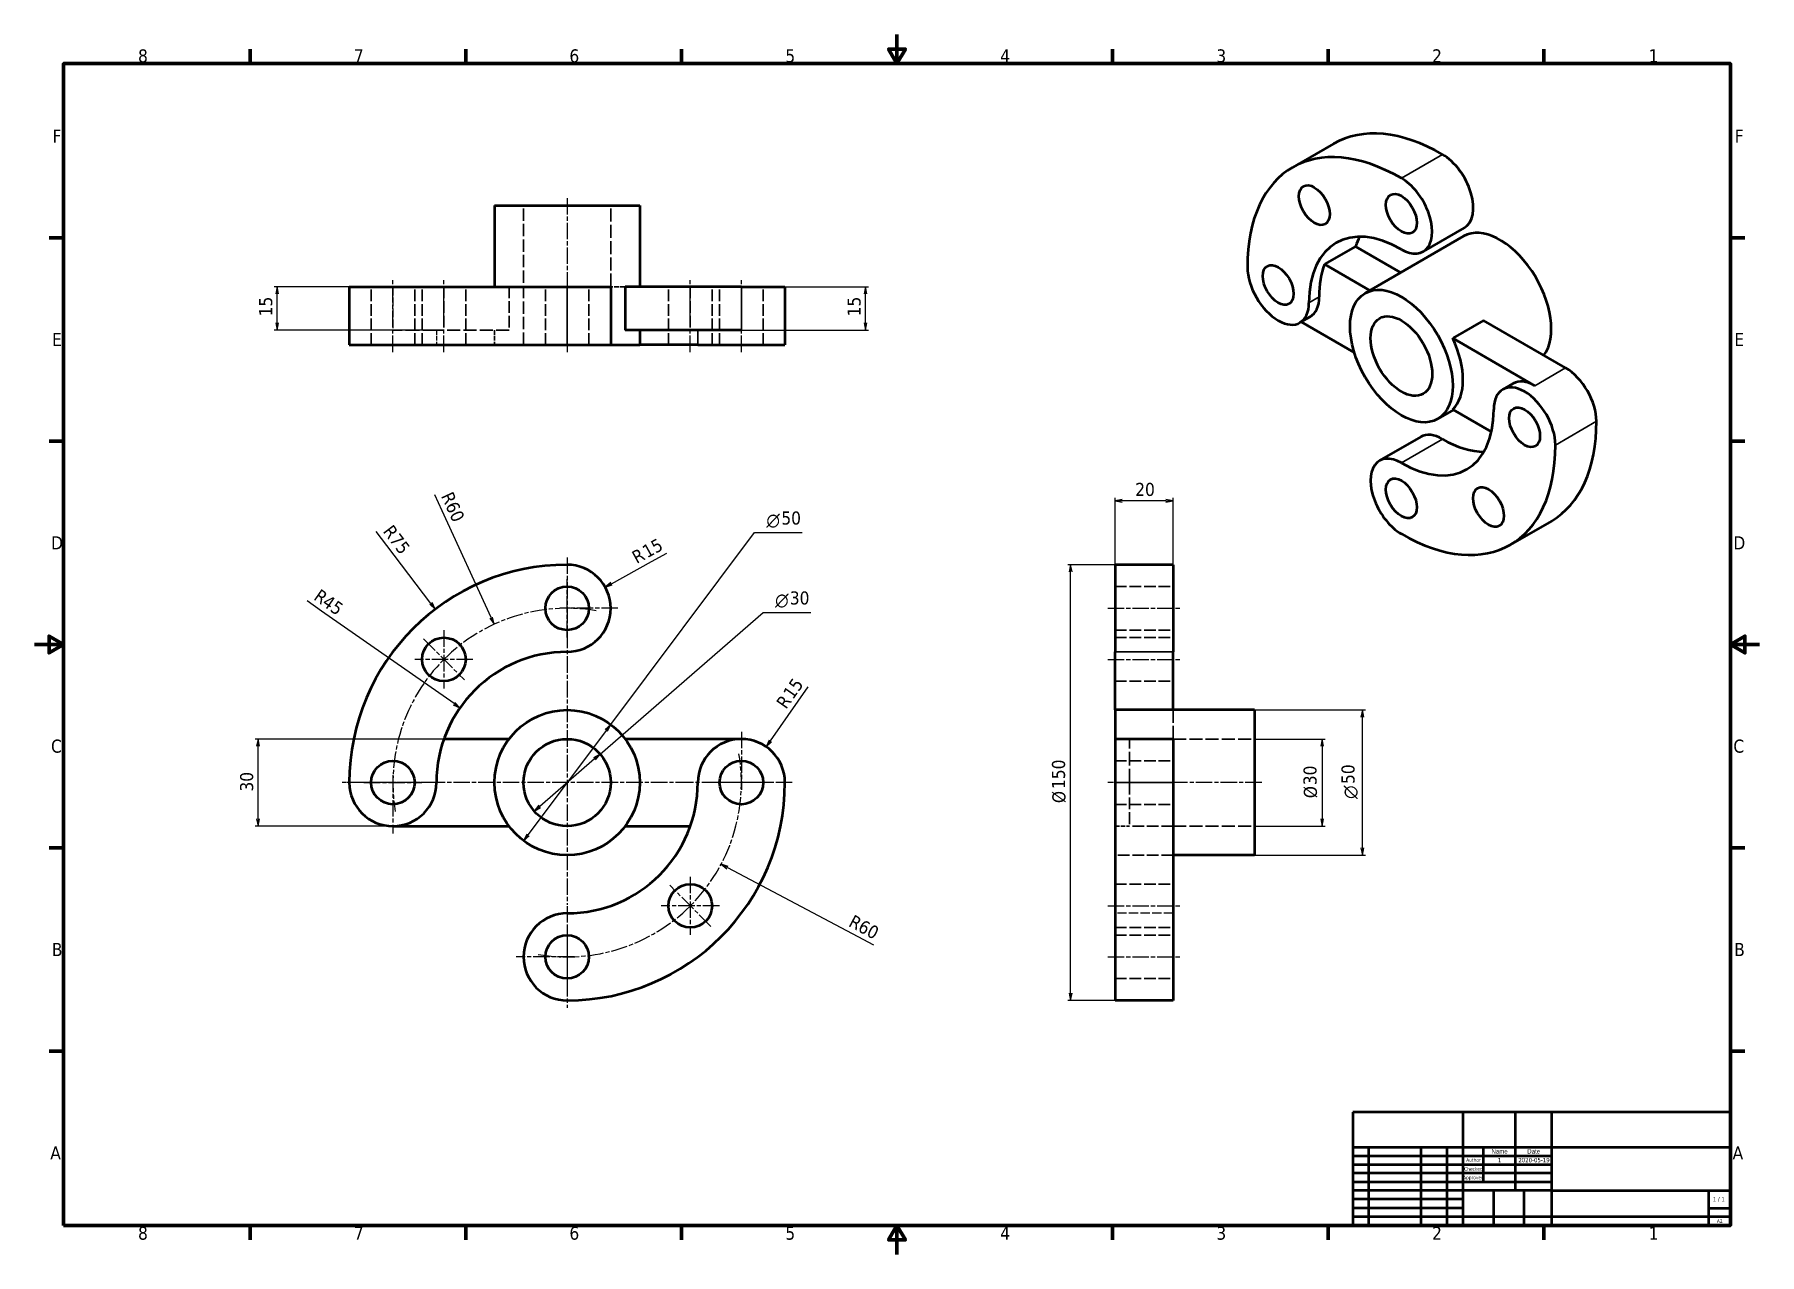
# Model space of a CAD drawing. Header units: millimetres. Extents: x 0 to 594, y 0 to 420.
import ezdxf
from ezdxf.enums import TextEntityAlignment as Align

# ---------------------------------------------------------------- set-up
doc = ezdxf.new("R2010")
doc.units = ezdxf.units.MM
doc.linetypes.add('CHAIN', pattern=[0.3543, 0.2362, -0.0295, 0.0591, -0.0295])
doc.linetypes.add('DASHED', pattern=[0.2068, 0.1655, -0.0413])
for name, color, linetype, lineweight in [('Border (ISO)', 7, 'Continuous', 70), ('Center Mark (ISO)', 7, 'Continuous', 25), ('Centerline (ISO)', 7, 'Continuous', 25), ('Dimension (ISO)', 7, 'Continuous', 25), ('Hidden (ISO)', 7, 'DASHED', 35), ('Hidden Narrow (ISO)', 7, 'DASHED', 25), ('Title (ISO)', 7, 'Continuous', 50), ('Visible (ISO)', 7, 'Continuous', 50), ('Visible Narrow (ISO)', 7, 'Continuous', 35)]:
    doc.layers.add(name, color=color, linetype=linetype, lineweight=lineweight)
doc.styles.add('Note Text (JIS)', font='tahoma.ttf')
doc.styles.add('Text Style12', font='AIGDT___.TTF')
doc.styles.add('Text Style38', font='tahoma.ttf')
doc.styles.add('Text Style39', font='tahoma.ttf')
doc.styles.add('Text Style41', font='tahoma.ttf')

# ---------------------------------------------------------------- blocks, each defined once
blk = doc.blocks.new('Borders Default Border')
at = {"layer": 'Border (ISO)'}
for p, q in [((74.25, 410), (74.25, 414.9)), ((148.5, 410), (148.5, 414.9)), ((222.75, 410), (222.75, 414.9)), ((371.25, 410), (371.25, 414.9)), ((445.5, 410), (445.5, 414.9)), ((519.75, 410), (519.75, 414.9)), ((10, 350), (5.1, 350)), ((584, 350), (588.9, 350)), ((10, 280), (5.1, 280)), ((584, 280), (588.9, 280)), ((10, 140), (5.1, 140)), ((584, 140), (588.9, 140)), ((10, 70), (5.1, 70)), ((584, 70), (588.9, 70)), ((74.25, 10), (74.25, 5.1)), ((148.5, 10), (148.5, 5.1)), ((222.75, 10), (222.75, 5.1)), ((371.25, 10), (371.25, 5.1)), ((445.5, 10), (445.5, 5.1)), ((519.75, 10), (519.75, 5.1))]:
    blk.add_line(p, q, dxfattribs=at)
at = {"layer": 'Border (ISO)', "flags": 128}
for points in [[(297, 420), (297, 410), (294.11, 415), (299.89, 415), (297, 410)], [(10, 10), (10, 410), (584, 410), (584, 10), (10, 10)], [(0, 210), (10, 210), (5, 212.89), (5, 207.11), (10, 210)], [(594, 210), (584, 210), (589, 212.89), (589, 207.11), (584, 210)], [(297, 0), (297, 10), (294.11, 5), (299.89, 5), (297, 10)]]:
    blk.add_lwpolyline(points, dxfattribs=at)
at = {"layer": 'Border (ISO)', "char_height": 4.5, "attachment_point": 7, "style": 'Note Text (JIS)'}
for s, insert in [('8', (35.66, 410.3)), ('7', (109.98, 410.4)), ('6', (184.19, 410.31)), ('5', (258.56, 410.31)), ('4', (332.56, 410.4)), ('3', (406.97, 410.31)), ('2', (481.26, 410.4)), ('1', (555.86, 410.4)), ('F', (6.19, 382.75)), ('F', (585.49, 382.75)), ('E', (6.06, 312.75)), ('E', (585.36, 312.75)), ('D', (5.7, 242.75)), ('D', (585, 242.75)), ('C', (5.69, 172.67)), ('C', (584.99, 172.67)), ('B', (5.98, 102.75)), ('B', (585.28, 102.75)), ('A', (5.44, 32.75)), ('A', (584.74, 32.75)), ('8', (35.66, 5)), ('7', (109.98, 5.1)), ('6', (184.19, 5.01)), ('5', (258.56, 5.01)), ('4', (332.56, 5.1)), ('3', (406.97, 5.01)), ('2', (481.26, 5.1)), ('1', (555.86, 5.1))]:
    blk.add_mtext(s, dxfattribs=dict(at, insert=insert))
blk = doc.blocks.new('Title Blocks JIS')
at = {"layer": 'Title (ISO)'}
for p, q in [((230, 139), (100, 139)), ((100, 139), (100, 100)), ((138, 100), (138, 139)), ((156, 127), (156, 139)), ((168.5, 100), (168.5, 139)), ((230, 100), (230, 139)), ((100, 127), (230, 127)), ((105.5, 100), (105.5, 127)), ((123.5, 100), (123.5, 127)), ((132.5, 100), (132.5, 127)), ((145, 115), (145, 127)), ((156, 112), (156, 127)), ((100, 124), (168.5, 124)), ((100, 121), (168.5, 121)), ((168.5, 118), (100, 118)), ((100, 115), (168.5, 115)), ((138, 112), (100, 112)), ((138, 109), (100, 109)), ((168.5, 112), (138, 112)), ((148.5, 100), (148.5, 112)), ((159, 100), (159, 112)), ((168.5, 112), (230, 112)), ((222.5, 100), (222.5, 112)), ((138, 106), (100, 106)), ((230, 103), (100, 103)), ((222.5, 106), (230, 106)), ((100, 100), (230, 100))]:
    blk.add_line(p, q, dxfattribs=at)
for s, height, style, p in [('Checked', 1.2, 'Text Style41', (141.5, 119.5)), ('Author', 1.2, 'Text Style41', (141.5, 122.5)), ('Approved', 1.2, 'Text Style41', (141.5, 116.5)), ('1 / 1 ', 1.5, 'Text Style39', (226.25, 109))]:
    blk.add_text(s, height=height, dxfattribs=dict(at, style=style)).set_placement(p, align=Align.MIDDLE_CENTER)
at = {"layer": 'Title (ISO)', "char_height": 1.4986, "attachment_point": 5, "style": 'Note Text (JIS)'}
for s, insert, width in [('\\fArial|b0|i0;\\H1.4986;Name', (150.5, 125.5), 10.8457), ('\\fArial|b0|i0;\\H1.4986;Date', (162.25, 125.5), 12.2497)]:
    blk.add_mtext(s, dxfattribs=dict(at, insert=insert, width=width))
at = {"layer": 'Title (ISO)'}
for tag, height, style, p in [('COMPANY', 3.1, 'Text Style38', (199.25, 133)), ('CHECKED_BY', 1.5, 'Text Style39', (150.5, 119.5)), ('CHECKED_DATE', 1.5, 'Text Style39', (162.25, 119.5)), ('ENG_APPROVED_BY', 1.5, 'Text Style39', (150.5, 116.5)), ('ENG_APPROVAL_DATE', 1.5, 'Text Style39', (162.25, 116.5)), ('PART_NUMBER', 3.1, 'Text Style38', (195.5, 107.5))]:
    blk.add_attdef(tag, text='', height=height, dxfattribs=dict(at, style=style)).set_placement(p, align=Align.MIDDLE_CENTER)
at = {"layer": 'Title (ISO)', "style": 'Text Style38'}
blk.add_attdef('TITLE', text='', height=3.1, dxfattribs=at).set_placement((169.5, 126), align=Align.TOP_LEFT)
at = {"layer": 'Title (ISO)'}
for tag, p, height, style in [('AUTHOR_001', (149.91, 121.75), 1.5, 'Text Style39'), ('CREATION_DATE_001', (156.98, 121.75), 1.5, 'Text Style39'), ('Sheet_Size_001', (225.34, 100.89), 1.2, 'Text Style41')]:
    blk.add_attdef(tag, p, '', height=height, dxfattribs=dict(at, style=style))

msp = doc.modelspace()

# ---------------------------------------------------------------- linework, layer by layer
at = {"layer": 'Center Mark (ISO)', "linetype": 'CHAIN', "ltscale": 23.990969}
for p, q in [((183.41, 239.96), (183.41, 120.43)), ((183.41, 239.96), (183.41, 204.96)), ((183.41, 212.46), (183.41, 232.46)), ((200.91, 222.46), (180.91, 222.46)), ((140.98, 214.89), (140.98, 194.89)), ((133.91, 211.96), (148.05, 197.82)), ((150.98, 204.89), (130.98, 204.89)), ((243.41, 179.96), (243.41, 159.96)), ((226.44, 162.46), (105.91, 162.46)), ((140.91, 162.46), (105.91, 162.46)), ((113.41, 162.46), (133.41, 162.46)), ((123.41, 164.96), (123.41, 144.96)), ((260.91, 162.46), (225.91, 162.46)), ((253.41, 162.46), (233.41, 162.46)), ((232.9, 112.96), (218.76, 127.11)), ((225.83, 130.03), (225.83, 110.03)), ((183.41, 119.96), (183.41, 84.96)), ((235.83, 120.03), (215.83, 120.03)), ((183.41, 112.46), (183.41, 92.46)), ((185.91, 102.46), (165.91, 102.46))]:
    msp.add_line(p, q, dxfattribs=at)
at = {"layer": 'Centerline (ISO)', "linetype": 'CHAIN', "ltscale": 23.990969}
for p, q in [((183.41, 363.69), (183.41, 310.69)), ((123.41, 310.69), (123.41, 335.69)), ((140.98, 310.69), (140.98, 335.69)), ((225.83, 310.69), (225.83, 335.69)), ((243.41, 310.69), (243.41, 335.69)), ((369.58, 222.46), (394.58, 222.46)), ((369.58, 204.89), (394.58, 204.89)), ((422.58, 162.46), (369.58, 162.46)), ((369.58, 120.03), (394.58, 120.03)), ((369.58, 102.46), (394.58, 102.46))]:
    msp.add_line(p, q, dxfattribs=at)
for start, end in [(80.4507, 189.5493), (260.4507, 9.5493)]:
    msp.add_arc((183.41, 162.46), 60, start, end, dxfattribs=at)
at = {"layer": 'Dimension (ISO)'}
for p, q in [((108.41, 333.19), (82.55, 333.19)), ((83.55, 333.19), (83.05, 330.69)), ((83.55, 330.69), (83.55, 333.19)), ((84.05, 330.69), (83.55, 333.19)), ((243.51, 333.19), (287.15, 333.19)), ((286.15, 333.19), (285.65, 330.69)), ((286.15, 330.69), (286.15, 333.19)), ((286.65, 330.69), (286.15, 333.19)), ((83.55, 320.69), (83.55, 330.69)), ((286.15, 320.69), (286.15, 330.69)), ((123.31, 318.19), (82.55, 318.19)), ((83.05, 320.69), (83.55, 318.19)), ((83.55, 320.69), (83.55, 318.19)), ((83.55, 318.19), (84.05, 320.69)), ((140.88, 318.19), (123.51, 318.19)), ((243.51, 318.19), (287.15, 318.19)), ((285.65, 320.69), (286.15, 318.19)), ((286.15, 320.69), (286.15, 318.19)), ((286.15, 318.19), (286.65, 320.69)), ((140.37, 256.04), (137.82, 261.58)), ((157.29, 219.24), (140.37, 256.04)), ((372.08, 237.46), (372.08, 260.46)), ((374.58, 259.96), (372.08, 259.46)), ((374.58, 259.46), (372.08, 259.46)), ((372.08, 259.46), (374.58, 258.96)), ((389.58, 259.46), (374.58, 259.46)), ((392.08, 259.46), (389.58, 259.96)), ((389.58, 259.46), (392.08, 259.46)), ((389.58, 258.96), (392.08, 259.46)), ((392.08, 237.46), (392.08, 260.46)), ((121.36, 244.03), (117.66, 248.88)), ((136.48, 224.14), (121.36, 244.03)), ((198.41, 182.46), (247.96, 248.53)), ((247.96, 248.53), (264.36, 248.53)), ((251.76, 248.53), (263.56, 248.53)), ((198.72, 230.93), (212.43, 238.52)), ((212.43, 238.52), (217.76, 241.48)), ((372.08, 237.46), (355.8, 237.46)), ((356.8, 237.46), (356.3, 234.96)), ((356.8, 234.96), (356.8, 237.46)), ((357.3, 234.96), (356.8, 237.46)), ((356.8, 89.96), (356.8, 234.96)), ((198.48, 231.37), (196.53, 229.72)), ((198.72, 230.93), (196.53, 229.72)), ((196.53, 229.72), (198.96, 230.5)), ((98.84, 221.51), (93.84, 225)), ((144.46, 189.65), (98.84, 221.51)), ((136.09, 223.84), (138, 222.15)), ((136.48, 224.14), (138, 222.15)), ((138, 222.15), (136.88, 224.44)), ((194.74, 172.28), (250.96, 221.01)), ((250.96, 221.01), (267.36, 221.01)), ((254.76, 221.01), (266.56, 221.01)), ((156.84, 219.04), (158.34, 216.97)), ((157.29, 219.24), (158.34, 216.97)), ((158.34, 216.97), (157.75, 219.45)), ((253.42, 176.81), (262.97, 190.48)), ((262.97, 190.48), (266.46, 195.48)), ((144.17, 189.24), (146.51, 188.22)), ((144.46, 189.65), (146.51, 188.22)), ((146.51, 188.22), (144.75, 190.06)), ((420.08, 187.46), (458.27, 187.46)), ((457.27, 187.46), (456.77, 184.96)), ((457.27, 184.96), (457.27, 187.46)), ((457.77, 184.96), (457.27, 187.46)), ((457.27, 139.96), (457.27, 184.96)), ((196.91, 180.46), (169.91, 144.46)), ((198.41, 182.46), (196.51, 180.76)), ((196.91, 180.46), (198.41, 182.46)), ((197.31, 180.16), (198.41, 182.46)), ((140.98, 177.46), (75.98, 177.46)), ((76.98, 177.46), (76.48, 174.96)), ((76.98, 174.96), (76.98, 177.46)), ((77.48, 174.96), (76.98, 177.46)), ((76.98, 149.96), (76.98, 174.96)), ((194.74, 172.28), (192.53, 171.03)), ((192.85, 170.65), (194.74, 172.28)), ((193.18, 170.27), (194.74, 172.28)), ((253.01, 177.1), (251.99, 174.76)), ((253.42, 176.81), (251.99, 174.76)), ((251.99, 174.76), (253.83, 176.52)), ((420.08, 177.46), (444.41, 177.46)), ((443.41, 177.46), (442.91, 174.96)), ((443.41, 174.96), (443.41, 177.46)), ((443.91, 174.96), (443.41, 177.46)), ((443.41, 174.96), (443.41, 149.96)), ((192.85, 170.65), (173.96, 154.27)), ((173.63, 154.65), (172.07, 152.64)), ((76.48, 149.96), (76.98, 147.46)), ((76.98, 149.96), (76.98, 147.46)), ((76.98, 147.46), (77.48, 149.96)), ((173.96, 154.27), (172.07, 152.64)), ((172.07, 152.64), (174.29, 153.9)), ((442.91, 149.96), (443.41, 147.46)), ((443.41, 149.96), (443.41, 147.46)), ((443.41, 147.46), (443.91, 149.96)), ((123.31, 147.46), (75.98, 147.46)), ((169.51, 144.76), (168.41, 142.46)), ((169.91, 144.46), (168.41, 142.46)), ((168.41, 142.46), (170.31, 144.16)), ((420.08, 147.46), (444.41, 147.46)), ((420.08, 137.46), (458.27, 137.46)), ((456.77, 139.96), (457.27, 137.46)), ((457.27, 139.96), (457.27, 137.46)), ((457.27, 137.46), (457.77, 139.96)), ((238.63, 133.19), (236.42, 134.36)), ((238.86, 133.63), (236.42, 134.36)), ((236.42, 134.36), (238.4, 132.75)), ((238.63, 133.19), (283.49, 109.42)), ((283.49, 109.42), (288.88, 106.56)), ((356.3, 89.96), (356.8, 87.46)), ((356.8, 89.96), (356.8, 87.46)), ((356.8, 87.46), (357.3, 89.96)), ((372.08, 87.46), (355.8, 87.46))]:
    msp.add_line(p, q, dxfattribs=at)
at = {"layer": 'Hidden (ISO)', "ltscale": 25.789812}
msp.add_line((168.41, 313.19), (168.41, 361.19), dxfattribs=at)
at = {"layer": 'Hidden (ISO)', "ltscale": 27.079304}
for p, q in [((198.41, 333.19), (198.41, 361.19)), ((392.08, 177.46), (420.08, 177.46)), ((392.08, 147.46), (420.08, 147.46))]:
    msp.add_line(p, q, dxfattribs=at)
at = {"layer": 'Hidden (ISO)', "ltscale": 24.17795}
for p, q in [((115.91, 313.19), (115.91, 333.19)), ((130.91, 313.19), (130.91, 333.19)), ((133.48, 313.19), (133.48, 333.19)), ((140.98, 333.19), (140.98, 318.19)), ((148.48, 313.19), (148.48, 333.19)), ((163.41, 333.19), (163.41, 318.19)), ((175.91, 313.19), (175.91, 333.19)), ((190.91, 313.19), (190.91, 333.19)), ((218.33, 313.19), (218.33, 333.19)), ((225.83, 333.19), (225.83, 318.19)), ((233.33, 313.19), (233.33, 333.19)), ((235.91, 313.19), (235.91, 333.19)), ((250.91, 313.19), (250.91, 333.19)), ((372.08, 229.96), (392.08, 229.96)), ((372.08, 214.96), (392.08, 214.96)), ((372.08, 212.39), (392.08, 212.39)), ((372.08, 197.39), (392.08, 197.39)), ((372.08, 169.96), (392.08, 169.96)), ((372.08, 154.96), (392.08, 154.96)), ((392.08, 147.46), (377.08, 147.46)), ((392.08, 137.46), (372.08, 137.46)), ((372.08, 127.53), (392.08, 127.53)), ((372.08, 112.53), (392.08, 112.53)), ((372.08, 109.96), (392.08, 109.96)), ((372.08, 94.96), (392.08, 94.96))]:
    msp.add_line(p, q, dxfattribs=at)
at = {"layer": 'Hidden (ISO)', "ltscale": 10.341721}
msp.add_line((203.41, 333.19), (198.41, 333.19), dxfattribs=at)
at = {"layer": 'Hidden (ISO)', "ltscale": 28.483976}
for p, q in [((138.41, 318.19), (123.41, 318.19)), ((377.08, 162.46), (377.08, 177.46))]:
    msp.add_line(p, q, dxfattribs=at)
at = {"layer": 'Hidden (ISO)', "ltscale": 24.649679}
for p, q in [((138.41, 318.19), (140.98, 318.19)), ((377.08, 162.46), (377.08, 147.46))]:
    msp.add_line(p, q, dxfattribs=at)
at = {"layer": 'Hidden (ISO)', "ltscale": 27.111227}
msp.add_line((163.41, 318.19), (140.98, 318.19), dxfattribs=at)
at = {"layer": 'Hidden (ISO)', "ltscale": 9.518778}
for p, q in [((158.41, 318.19), (158.41, 313.19)), ((372.08, 147.46), (377.08, 147.46))]:
    msp.add_line(p, q, dxfattribs=at)
at = {"layer": 'Hidden (ISO)', "ltscale": 27.112507}
msp.add_line((392.08, 177.46), (392.08, 187.46), dxfattribs=at)
at = {"layer": 'Hidden Narrow (ISO)', "ltscale": 18.133463}
msp.add_line((123.41, 333.19), (123.41, 318.19), dxfattribs=at)
at = {"layer": 'Hidden Narrow (ISO)', "ltscale": 9.518778}
msp.add_line((138.41, 318.19), (138.41, 313.19), dxfattribs=at)
at = {"layer": 'Hidden Narrow (ISO)', "ltscale": 19.34236}
msp.add_line((392.08, 117.46), (372.08, 117.46), dxfattribs=at)
at = {"layer": 'Visible (ISO)'}
for p, q in [((447.33, 382.41), (433.19, 374.24)), ((158.41, 361.19), (208.41, 361.19)), ((158.41, 361.19), (158.41, 333.19)), ((208.41, 361.19), (208.41, 333.19)), ((492.13, 350.54), (458.19, 330.94)), ((492.33, 353.46), (478.19, 345.29)), ((454.83, 347.02), (444.22, 340.9)), ((470.43, 338.01), (454.83, 347.02)), ((459.83, 331.89), (444.22, 340.9)), ((108.41, 333.19), (183.41, 333.19)), ((108.41, 333.19), (108.41, 313.19)), ((183.41, 333.19), (198.41, 333.19)), ((198.41, 333.19), (198.41, 313.19)), ((203.41, 333.19), (203.41, 318.19)), ((243.41, 333.19), (203.41, 333.19)), ((243.41, 333.19), (258.41, 333.19)), ((258.41, 333.19), (258.41, 313.19)), ((439.3, 322.84), (435.76, 320.8)), ((436.19, 321.04), (454.48, 310.48)), ((498.97, 321.54), (488.36, 315.42)), ((527.25, 305.21), (498.97, 321.54)), ((243.41, 318.19), (203.41, 318.19)), ((208.41, 318.19), (208.41, 313.19)), ((516.65, 299.09), (488.36, 315.42)), ((108.41, 313.19), (183.41, 313.19)), ((183.41, 313.19), (198.41, 313.19)), ((198.41, 313.19), (208.41, 313.19)), ((228.41, 313.19), (208.41, 313.19)), ((228.41, 313.19), (258.41, 313.19)), ((509.15, 299.83), (505.61, 297.79)), ((488.61, 290.78), (483.19, 287.64)), ((488.36, 290.92), (501.71, 283.21)), ((477.33, 281.46), (463.19, 273.29)), ((522.33, 252.5), (508.19, 244.34)), ((372.08, 237.46), (372.08, 207.46)), ((392.08, 237.46), (372.08, 237.46)), ((392.08, 237.46), (392.08, 207.46)), ((372.08, 187.46), (372.08, 207.46)), ((392.08, 187.46), (392.08, 207.46)), ((372.08, 187.46), (372.08, 177.46)), ((420.08, 187.46), (372.08, 187.46)), ((420.08, 187.46), (420.08, 137.46)), ((163.41, 177.46), (140.98, 177.46)), ((243.41, 177.46), (203.41, 177.46)), ((372.08, 177.46), (372.08, 162.46)), ((377.08, 177.46), (372.08, 177.46)), ((392.08, 177.46), (377.08, 177.46)), ((392.08, 177.46), (392.08, 162.46)), ((372.08, 162.46), (372.08, 87.46)), ((392.08, 162.46), (392.08, 87.46)), ((123.41, 147.46), (163.41, 147.46)), ((203.41, 147.46), (225.83, 147.46)), ((420.08, 137.46), (392.08, 137.46)), ((392.08, 87.46), (372.08, 87.46))]:
    msp.add_line(p, q, dxfattribs=at)
for centre, radius in [((183.41, 222.46), 7.5), ((140.98, 204.89), 7.5), ((183.41, 162.46), 25), ((183.41, 162.46), 15), ((123.41, 162.46), 7.5), ((243.41, 162.46), 7.5), ((225.83, 120.03), 7.5), ((183.41, 102.46), 7.5)]:
    msp.add_circle(centre, radius, dxfattribs=at)
for centre, radius, start, end in [((183.41, 162.46), 75, 90, 180), ((183.41, 222.46), 15, 270, 90), ((183.41, 162.46), 45, 90, 180), ((243.41, 162.46), 15, 0, 180), ((123.41, 162.46), 15, 180, 0), ((183.41, 162.46), 45, 270, 0), ((183.41, 162.46), 75, 270, 0), ((183.41, 102.46), 15, 90, 270)]:
    msp.add_arc(centre, radius, start, end, dxfattribs=at)
for centre, major_axis, start_param, end_param in [((484.83, 317.46), (-37.5, 64.95), 5.497787, 6.283185), ((470.69, 309.29), (-37.5, 64.95), 5.497787, 7.068583), ((484.83, 366.45), (7.5, -12.99), 0, 2.356194), ((470.69, 358.28), (7.5, -12.99), 5.497787, 8.63938), ((470.69, 309.29), (-22.5, 38.97), 5.497787, 7.068583), ((504.63, 328.89), (12.5, -21.65), 0.238547, 3.141593), ((484.83, 317.46), (-22.5, 38.97), 0.319687, 0.445561), ((428.26, 333.79), (7.5, -12.99), 3.926991, 7.068583), ((474.22, 311.33), (22.5, -38.97), 3.587154, 3.926991), ((431.8, 335.83), (7.5, -12.99), 0, 0.785398), ((474.22, 311.33), (12.5, -21.65), 0.141897, 1.428899), ((527.25, 292.96), (-7.5, 12.99), 3.926991, 5.497787), ((513.11, 284.8), (-7.5, 12.99), 3.926991, 7.068583), ((516.65, 286.84), (-7.5, 12.99), 5.497787, 6.283185), ((470.69, 309.29), (22.5, -38.97), 5.497787, 7.068583), ((484.83, 317.46), (37.5, -64.95), 0, 0.785398), ((484.83, 268.47), (-7.5, 12.99), 5.497787, 6.283185), ((484.83, 317.46), (22.5, -38.97), 5.497787, 5.963498), ((470.69, 260.3), (-7.5, 12.99), 5.497787, 8.63938), ((470.69, 309.29), (37.5, -64.95), 5.497787, 7.068583)]:
    msp.add_ellipse(centre, major_axis=major_axis, ratio=0.57735, start_param=start_param, end_param=end_param, dxfattribs=at)
for centre, major_axis in [((440.69, 361.25), (-3.75, 6.5)), ((470.69, 358.28), (-3.75, 6.5)), ((428.26, 333.79), (-3.75, 6.5)), ((470.69, 309.29), (-12.5, 21.65)), ((470.69, 309.29), (-7.5, 12.99)), ((513.11, 284.8), (3.75, -6.5)), ((470.69, 260.3), (3.75, -6.5)), ((500.69, 257.33), (3.75, -6.5))]:
    msp.add_ellipse(centre, major_axis=major_axis, ratio=0.57735, dxfattribs=at)
at = {"layer": 'Visible Narrow (ISO)'}
for p, q in [((484.83, 378.69), (470.69, 370.53)), ((183.41, 333.19), (183.41, 313.19)), ((243.41, 333.19), (243.41, 318.19)), ((442.4, 329.7), (438.87, 327.66)), ((228.41, 318.19), (228.41, 313.19)), ((527.25, 305.21), (516.65, 299.09)), ((537.86, 286.84), (523.72, 278.67)), ((484.83, 280.71), (470.69, 272.55)), ((392.08, 207.46), (372.08, 207.46)), ((392.08, 162.46), (372.08, 162.46))]:
    msp.add_line(p, q, dxfattribs=at)

# ---------------------------------------------------------------- block references
msp.add_blockref('Borders Default Border', (0, 0))
msp.add_blockref('Title Blocks JIS', (354, -90)).add_auto_attribs({'CREATION_DATE_001': '2020-05-19', 'AUTHOR_001': '1', 'Sheet_Size_001': 'A2'})

# ---------------------------------------------------------------- texts
at = {"layer": 'Dimension (ISO)', "char_height": 4.5, "attachment_point": 7}
for s, insert, rotation, style in [('15', (81.95, 322.98), 90, 'Note Text (JIS)'), ('15', (284.55, 322.98), 90, 'Note Text (JIS)'), ('R', (139.89, 261.15), 294.69737, 'Note Text (JIS)'), ('60', (141.32, 257.8), 294.69737, 'Note Text (JIS)'), ('R', (119.77, 248.91), 307.26156, 'Note Text (JIS)'), ('75', (121.93, 245.92), 307.26156, 'Note Text (JIS)'), ('15', (210.97, 239.54), 28.96113, 'Note Text (JIS)'), ('R', (207.37, 237.66), 28.96113, 'Note Text (JIS)'), ('R', (95.83, 225.67), 325.0763, 'Note Text (JIS)'), ('45', (98.66, 223.59), 325.0763, 'Note Text (JIS)'), ('15', (261.21, 190.76), 55.07773, 'Note Text (JIS)'), ('R', (258.81, 187.48), 55.07773, 'Note Text (JIS)'), ('150', (354.95, 160.26), 90, 'Note Text (JIS)'), ('30', (441.55, 161.56), 90, 'Note Text (JIS)'), ('50', (454.64, 161.98), 90, 'Note Text (JIS)'), ('30', (75.38, 159.37), 90, 'Note Text (JIS)'), ('Ø', (441.81, 157.09), 90, 'Note Text (JIS)'), ('\\fAIGDT|b0|i0|p0;n', (455.67, 156.82), 90, 'Text Style12'), ('Ø', (355.2, 155.4), 90, 'Note Text (JIS)'), ('R', (280, 113.18), 332.07641, 'Note Text (JIS)'), ('60', (283.17, 111.4), 332.07641, 'Note Text (JIS)')]:
    msp.add_mtext(s, dxfattribs=dict(at, insert=insert, rotation=rotation, style=style))
for s, insert, style in [('20', (379.03, 261.06), 'Note Text (JIS)'), ('50', (257.17, 251.21), 'Note Text (JIS)'), ('\\fAIGDT|b0|i0|p0;n', (252.02, 250.18), 'Text Style12'), ('\\fAIGDT|b0|i0|p0;n', (255.02, 222.66), 'Text Style12'), ('30', (260.09, 223.69), 'Note Text (JIS)')]:
    msp.add_mtext(s, dxfattribs=dict(at, insert=insert, style=style))

doc.saveas('drawing.dxf')
